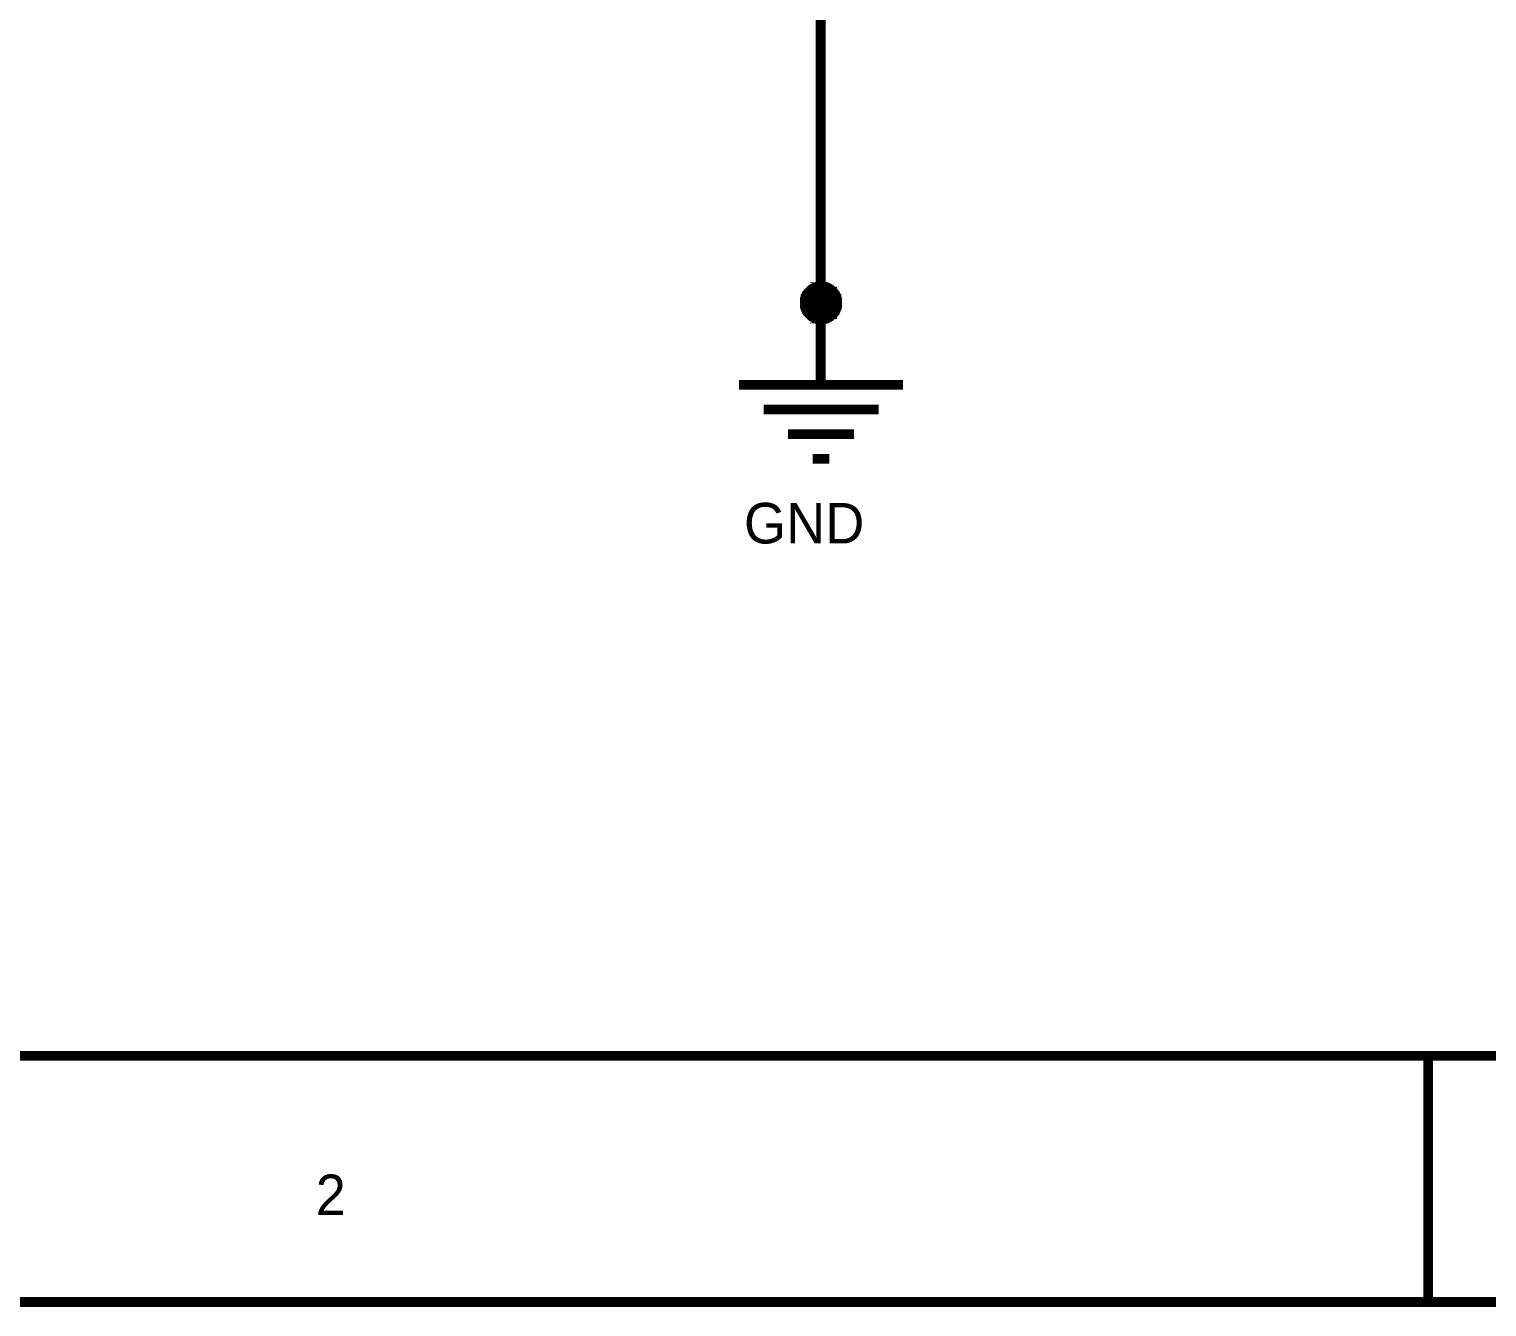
# Model space of a CAD drawing. Header units: millimetres. Extents: x 0 to 800, y 0 to 567.
# Drawn here: x 90.04 to 135.18, y -0.15 to 39.39 of the extents above; entities that cross this region are included whole.
import ezdxf

# ---------------------------------------------------------------- set-up
doc = ezdxf.new("R2010")
doc.units = ezdxf.units.MM
doc.layers.add('Sheet', color=255, linetype='Continuous')

msp = doc.modelspace()

# ---------------------------------------------------------------- linework, layer by layer
at = {"layer": 'Sheet'}
for points, const_width in [([(0, 566.375), (800.1, 566.375), (800.1, 0), (0, 0), (0, 566.375)], 0.3), ([(0, 566.375), (0, 0), (800.1, 0), (800.1, 566.375), (0, 566.375), (0, 566.375)], 0.0991), ([(7.661, 558.76), (792.484, 558.76), (792.484, 7.616), (7.661, 7.616), (7.661, 558.76)], 0.3), ([(7.661, 558.76), (7.661, 7.616), (792.484, 7.616), (792.484, 558.76), (7.661, 558.76), (7.661, 558.76)], 0.0991)]:
    msp.add_lwpolyline(points, close=True, dxfattribs=dict(at, const_width=const_width))
for points, const_width in [([(114.55, 30.933), (114.55, 40.251), (114.55, 40.318), (120.866, 40.318)], 0.3), ([(114.057, 30.933), (114.057, 30.955), (114.057, 30.977), (114.057, 31), (114.057, 31.022), (114.079, 31.045), (114.079, 31.067), (114.079, 31.112), (114.102, 31.134), (114.102, 31.134), (114.124, 31.157), (114.124, 31.179), (114.146, 31.201), (114.146, 31.224), (114.169, 31.246), (114.191, 31.269), (114.191, 31.269), (114.214, 31.291), (114.236, 31.313), (114.258, 31.336), (114.281, 31.336), (114.303, 31.358), (114.326, 31.358), (114.348, 31.381), (114.37, 31.381), (114.37, 31.403), (114.415, 31.403), (114.438, 31.403), (114.46, 31.425), (114.482, 31.425), (114.505, 31.425), (114.527, 31.425), (114.55, 31.425)], 0.3), ([(114.057, 30.933), (114.057, 30.955), (114.057, 30.977), (114.057, 31), (114.057, 31.022), (114.079, 31.045), (114.079, 31.067), (114.079, 31.112), (114.102, 31.134), (114.102, 31.134), (114.124, 31.157), (114.124, 31.179), (114.146, 31.201), (114.146, 31.224), (114.169, 31.246), (114.191, 31.269), (114.191, 31.269), (114.214, 31.291), (114.236, 31.313), (114.258, 31.336), (114.281, 31.336), (114.303, 31.358), (114.326, 31.358), (114.348, 31.381), (114.37, 31.381), (114.37, 31.403), (114.415, 31.403), (114.438, 31.403), (114.46, 31.425), (114.482, 31.425), (114.505, 31.425), (114.527, 31.425), (114.55, 31.425)], 0.3), ([(114.057, 30.933), (114.057, 30.955), (114.057, 30.977), (114.057, 31), (114.057, 31.022), (114.079, 31.045), (114.079, 31.067), (114.079, 31.112), (114.102, 31.134), (114.102, 31.134), (114.124, 31.157), (114.124, 31.179), (114.146, 31.201), (114.146, 31.224), (114.169, 31.246), (114.191, 31.269), (114.191, 31.269), (114.214, 31.291), (114.236, 31.313), (114.258, 31.336), (114.281, 31.336), (114.303, 31.358), (114.326, 31.358), (114.348, 31.381), (114.37, 31.381), (114.37, 31.403), (114.415, 31.403), (114.438, 31.403), (114.46, 31.425), (114.482, 31.425), (114.505, 31.425), (114.527, 31.425), (114.55, 31.425)], 0.3), ([(114.057, 30.933), (114.057, 30.955), (114.057, 30.977), (114.057, 31), (114.057, 31.022), (114.079, 31.045), (114.079, 31.067), (114.079, 31.112), (114.102, 31.134), (114.102, 31.134), (114.124, 31.157), (114.124, 31.179), (114.146, 31.201), (114.146, 31.224), (114.169, 31.246), (114.191, 31.269), (114.191, 31.269), (114.214, 31.291), (114.236, 31.313), (114.258, 31.336), (114.281, 31.336), (114.303, 31.358), (114.326, 31.358), (114.348, 31.381), (114.37, 31.381), (114.37, 31.403), (114.415, 31.403), (114.438, 31.403), (114.46, 31.425), (114.482, 31.425), (114.505, 31.425), (114.527, 31.425), (114.55, 31.425)], 0.3), ([(114.057, 30.933), (114.057, 30.955), (114.057, 30.977), (114.057, 31), (114.057, 31.022), (114.079, 31.045), (114.079, 31.067), (114.079, 31.112), (114.102, 31.134), (114.102, 31.134), (114.124, 31.157), (114.124, 31.179), (114.146, 31.201), (114.146, 31.224), (114.169, 31.246), (114.191, 31.269), (114.191, 31.269), (114.214, 31.291), (114.236, 31.313), (114.258, 31.336), (114.281, 31.336), (114.303, 31.358), (114.326, 31.358), (114.348, 31.381), (114.37, 31.381), (114.37, 31.403), (114.415, 31.403), (114.438, 31.403), (114.46, 31.425), (114.482, 31.425), (114.505, 31.425), (114.527, 31.425), (114.55, 31.425)], 0.3), ([(114.057, 30.933), (114.057, 30.955), (114.057, 30.977), (114.057, 31), (114.057, 31.022), (114.079, 31.045), (114.079, 31.067), (114.079, 31.112), (114.102, 31.134), (114.102, 31.134), (114.124, 31.157), (114.124, 31.179), (114.146, 31.201), (114.146, 31.224), (114.169, 31.246), (114.191, 31.269), (114.191, 31.269), (114.214, 31.291), (114.236, 31.313), (114.258, 31.336), (114.281, 31.336), (114.303, 31.358), (114.326, 31.358), (114.348, 31.381), (114.37, 31.381), (114.37, 31.403), (114.415, 31.403), (114.438, 31.403), (114.46, 31.425), (114.482, 31.425), (114.505, 31.425), (114.527, 31.425), (114.55, 31.425)], 0.3), ([(114.057, 30.933), (114.057, 30.955), (114.057, 30.977), (114.057, 31), (114.057, 31.022), (114.079, 31.045), (114.079, 31.067), (114.079, 31.112), (114.102, 31.134), (114.102, 31.134), (114.124, 31.157), (114.124, 31.179), (114.146, 31.201), (114.146, 31.224), (114.169, 31.246), (114.191, 31.269), (114.191, 31.269), (114.214, 31.291), (114.236, 31.313), (114.258, 31.336), (114.281, 31.336), (114.303, 31.358), (114.326, 31.358), (114.348, 31.381), (114.37, 31.381), (114.37, 31.403), (114.415, 31.403), (114.438, 31.403), (114.46, 31.425), (114.482, 31.425), (114.505, 31.425), (114.527, 31.425), (114.55, 31.425)], 0.0991), ([(114.057, 30.933), (114.057, 30.955), (114.057, 30.977), (114.057, 31), (114.057, 31.022), (114.079, 31.045), (114.079, 31.067), (114.079, 31.112), (114.102, 31.134), (114.102, 31.134), (114.124, 31.157), (114.124, 31.179), (114.146, 31.201), (114.146, 31.224), (114.169, 31.246), (114.191, 31.269), (114.191, 31.269), (114.214, 31.291), (114.236, 31.313), (114.258, 31.336), (114.281, 31.336), (114.303, 31.358), (114.326, 31.358), (114.348, 31.381), (114.37, 31.381), (114.37, 31.403), (114.415, 31.403), (114.438, 31.403), (114.46, 31.425), (114.482, 31.425), (114.505, 31.425), (114.527, 31.425), (114.55, 31.425)], 0.0991), ([(114.057, 30.933), (114.057, 30.955), (114.057, 30.977), (114.057, 31), (114.057, 31.022), (114.079, 31.045), (114.079, 31.067), (114.079, 31.112), (114.102, 31.134), (114.102, 31.134), (114.124, 31.157), (114.124, 31.179), (114.146, 31.201), (114.146, 31.224), (114.169, 31.246), (114.191, 31.269), (114.191, 31.269), (114.214, 31.291), (114.236, 31.313), (114.258, 31.336), (114.281, 31.336), (114.303, 31.358), (114.326, 31.358), (114.348, 31.381), (114.37, 31.381), (114.37, 31.403), (114.415, 31.403), (114.438, 31.403), (114.46, 31.425), (114.482, 31.425), (114.505, 31.425), (114.527, 31.425), (114.55, 31.425)], 0.0991), ([(114.057, 30.933), (114.057, 30.955), (114.057, 30.977), (114.057, 31), (114.057, 31.022), (114.079, 31.045), (114.079, 31.067), (114.079, 31.112), (114.102, 31.134), (114.102, 31.134), (114.124, 31.157), (114.124, 31.179), (114.146, 31.201), (114.146, 31.224), (114.169, 31.246), (114.191, 31.269), (114.191, 31.269), (114.214, 31.291), (114.236, 31.313), (114.258, 31.336), (114.281, 31.336), (114.303, 31.358), (114.326, 31.358), (114.348, 31.381), (114.37, 31.381), (114.37, 31.403), (114.415, 31.403), (114.438, 31.403), (114.46, 31.425), (114.482, 31.425), (114.505, 31.425), (114.527, 31.425), (114.55, 31.425)], 0.0991), ([(114.057, 30.933), (114.057, 30.955), (114.057, 30.977), (114.057, 31), (114.057, 31.022), (114.079, 31.045), (114.079, 31.067), (114.079, 31.112), (114.102, 31.134), (114.102, 31.134), (114.124, 31.157), (114.124, 31.179), (114.146, 31.201), (114.146, 31.224), (114.169, 31.246), (114.191, 31.269), (114.191, 31.269), (114.214, 31.291), (114.236, 31.313), (114.258, 31.336), (114.281, 31.336), (114.303, 31.358), (114.326, 31.358), (114.348, 31.381), (114.37, 31.381), (114.37, 31.403), (114.415, 31.403), (114.438, 31.403), (114.46, 31.425), (114.482, 31.425), (114.505, 31.425), (114.527, 31.425), (114.55, 31.425)], 0.0991), ([(114.057, 30.933), (114.057, 30.955), (114.057, 30.977), (114.057, 31), (114.057, 31.022), (114.079, 31.045), (114.079, 31.067), (114.079, 31.112), (114.102, 31.134), (114.102, 31.134), (114.124, 31.157), (114.124, 31.179), (114.146, 31.201), (114.146, 31.224), (114.169, 31.246), (114.191, 31.269), (114.191, 31.269), (114.214, 31.291), (114.236, 31.313), (114.258, 31.336), (114.281, 31.336), (114.303, 31.358), (114.326, 31.358), (114.348, 31.381), (114.37, 31.381), (114.37, 31.403), (114.415, 31.403), (114.438, 31.403), (114.46, 31.425), (114.482, 31.425), (114.505, 31.425), (114.527, 31.425), (114.55, 31.425)], 0.0991), ([(114.55, 31.425), (114.55, 31.425)], 0.3), ([(114.55, 31.425), (114.572, 31.425), (114.594, 31.425), (114.639, 31.425), (114.662, 31.425), (114.684, 31.403), (114.706, 31.403), (114.729, 31.403), (114.751, 31.381), (114.774, 31.381), (114.796, 31.358), (114.818, 31.358), (114.841, 31.336), (114.863, 31.336), (114.886, 31.313), (114.908, 31.291), (114.908, 31.269), (114.93, 31.269), (114.953, 31.246), (114.975, 31.224), (114.975, 31.201), (114.998, 31.179), (114.998, 31.157), (115.02, 31.134), (115.02, 31.134), (115.042, 31.112), (115.042, 31.067), (115.042, 31.045), (115.065, 31.022), (115.065, 31), (115.065, 30.977), (115.065, 30.955), (115.065, 30.933)], 0.3), ([(114.55, 31.425), (114.55, 31.425)], 0.3), ([(114.55, 31.425), (114.572, 31.425), (114.594, 31.425), (114.639, 31.425), (114.662, 31.425), (114.684, 31.403), (114.706, 31.403), (114.729, 31.403), (114.751, 31.381), (114.774, 31.381), (114.796, 31.358), (114.818, 31.358), (114.841, 31.336), (114.863, 31.336), (114.886, 31.313), (114.908, 31.291), (114.908, 31.269), (114.93, 31.269), (114.953, 31.246), (114.975, 31.224), (114.975, 31.201), (114.998, 31.179), (114.998, 31.157), (115.02, 31.134), (115.02, 31.134), (115.042, 31.112), (115.042, 31.067), (115.042, 31.045), (115.065, 31.022), (115.065, 31), (115.065, 30.977), (115.065, 30.955), (115.065, 30.933)], 0.3), ([(114.55, 31.425), (114.55, 31.425)], 0.3), ([(114.55, 31.425), (114.572, 31.425), (114.594, 31.425), (114.639, 31.425), (114.662, 31.425), (114.684, 31.403), (114.706, 31.403), (114.729, 31.403), (114.751, 31.381), (114.774, 31.381), (114.796, 31.358), (114.818, 31.358), (114.841, 31.336), (114.863, 31.336), (114.886, 31.313), (114.908, 31.291), (114.908, 31.269), (114.93, 31.269), (114.953, 31.246), (114.975, 31.224), (114.975, 31.201), (114.998, 31.179), (114.998, 31.157), (115.02, 31.134), (115.02, 31.134), (115.042, 31.112), (115.042, 31.067), (115.042, 31.045), (115.065, 31.022), (115.065, 31), (115.065, 30.977), (115.065, 30.955), (115.065, 30.933)], 0.3), ([(114.55, 31.425), (114.55, 31.425)], 0.3), ([(114.55, 31.425), (114.572, 31.425), (114.594, 31.425), (114.639, 31.425), (114.662, 31.425), (114.684, 31.403), (114.706, 31.403), (114.729, 31.403), (114.751, 31.381), (114.774, 31.381), (114.796, 31.358), (114.818, 31.358), (114.841, 31.336), (114.863, 31.336), (114.886, 31.313), (114.908, 31.291), (114.908, 31.269), (114.93, 31.269), (114.953, 31.246), (114.975, 31.224), (114.975, 31.201), (114.998, 31.179), (114.998, 31.157), (115.02, 31.134), (115.02, 31.134), (115.042, 31.112), (115.042, 31.067), (115.042, 31.045), (115.065, 31.022), (115.065, 31), (115.065, 30.977), (115.065, 30.955), (115.065, 30.933)], 0.3), ([(114.55, 31.425), (114.55, 31.425)], 0.3), ([(114.55, 31.425), (114.572, 31.425), (114.594, 31.425), (114.639, 31.425), (114.662, 31.425), (114.684, 31.403), (114.706, 31.403), (114.729, 31.403), (114.751, 31.381), (114.774, 31.381), (114.796, 31.358), (114.818, 31.358), (114.841, 31.336), (114.863, 31.336), (114.886, 31.313), (114.908, 31.291), (114.908, 31.269), (114.93, 31.269), (114.953, 31.246), (114.975, 31.224), (114.975, 31.201), (114.998, 31.179), (114.998, 31.157), (115.02, 31.134), (115.02, 31.134), (115.042, 31.112), (115.042, 31.067), (115.042, 31.045), (115.065, 31.022), (115.065, 31), (115.065, 30.977), (115.065, 30.955), (115.065, 30.933)], 0.3), ([(114.55, 31.425), (114.55, 31.425)], 0.3), ([(114.55, 31.425), (114.572, 31.425), (114.594, 31.425), (114.639, 31.425), (114.662, 31.425), (114.684, 31.403), (114.706, 31.403), (114.729, 31.403), (114.751, 31.381), (114.774, 31.381), (114.796, 31.358), (114.818, 31.358), (114.841, 31.336), (114.863, 31.336), (114.886, 31.313), (114.908, 31.291), (114.908, 31.269), (114.93, 31.269), (114.953, 31.246), (114.975, 31.224), (114.975, 31.201), (114.998, 31.179), (114.998, 31.157), (115.02, 31.134), (115.02, 31.134), (115.042, 31.112), (115.042, 31.067), (115.042, 31.045), (115.065, 31.022), (115.065, 31), (115.065, 30.977), (115.065, 30.955), (115.065, 30.933)], 0.3), ([(114.55, 31.425), (114.55, 31.425)], 0.0991), ([(114.55, 31.425), (114.572, 31.425), (114.594, 31.425), (114.639, 31.425), (114.662, 31.425), (114.684, 31.403), (114.706, 31.403), (114.729, 31.403), (114.751, 31.381), (114.774, 31.381), (114.796, 31.358), (114.818, 31.358), (114.841, 31.336), (114.863, 31.336), (114.886, 31.313), (114.908, 31.291), (114.908, 31.269), (114.93, 31.269), (114.953, 31.246), (114.975, 31.224), (114.975, 31.201), (114.998, 31.179), (114.998, 31.157), (115.02, 31.134), (115.02, 31.134), (115.042, 31.112), (115.042, 31.067), (115.042, 31.045), (115.065, 31.022), (115.065, 31), (115.065, 30.977), (115.065, 30.955), (115.065, 30.933)], 0.0991), ([(114.55, 31.425), (114.55, 31.425)], 0.0991), ([(114.55, 31.425), (114.572, 31.425), (114.594, 31.425), (114.639, 31.425), (114.662, 31.425), (114.684, 31.403), (114.706, 31.403), (114.729, 31.403), (114.751, 31.381), (114.774, 31.381), (114.796, 31.358), (114.818, 31.358), (114.841, 31.336), (114.863, 31.336), (114.886, 31.313), (114.908, 31.291), (114.908, 31.269), (114.93, 31.269), (114.953, 31.246), (114.975, 31.224), (114.975, 31.201), (114.998, 31.179), (114.998, 31.157), (115.02, 31.134), (115.02, 31.134), (115.042, 31.112), (115.042, 31.067), (115.042, 31.045), (115.065, 31.022), (115.065, 31), (115.065, 30.977), (115.065, 30.955), (115.065, 30.933)], 0.0991), ([(114.55, 31.425), (114.55, 31.425)], 0.0991), ([(114.55, 31.425), (114.572, 31.425), (114.594, 31.425), (114.639, 31.425), (114.662, 31.425), (114.684, 31.403), (114.706, 31.403), (114.729, 31.403), (114.751, 31.381), (114.774, 31.381), (114.796, 31.358), (114.818, 31.358), (114.841, 31.336), (114.863, 31.336), (114.886, 31.313), (114.908, 31.291), (114.908, 31.269), (114.93, 31.269), (114.953, 31.246), (114.975, 31.224), (114.975, 31.201), (114.998, 31.179), (114.998, 31.157), (115.02, 31.134), (115.02, 31.134), (115.042, 31.112), (115.042, 31.067), (115.042, 31.045), (115.065, 31.022), (115.065, 31), (115.065, 30.977), (115.065, 30.955), (115.065, 30.933)], 0.0991), ([(114.55, 31.425), (114.55, 31.425)], 0.0991), ([(114.55, 31.425), (114.572, 31.425), (114.594, 31.425), (114.639, 31.425), (114.662, 31.425), (114.684, 31.403), (114.706, 31.403), (114.729, 31.403), (114.751, 31.381), (114.774, 31.381), (114.796, 31.358), (114.818, 31.358), (114.841, 31.336), (114.863, 31.336), (114.886, 31.313), (114.908, 31.291), (114.908, 31.269), (114.93, 31.269), (114.953, 31.246), (114.975, 31.224), (114.975, 31.201), (114.998, 31.179), (114.998, 31.157), (115.02, 31.134), (115.02, 31.134), (115.042, 31.112), (115.042, 31.067), (115.042, 31.045), (115.065, 31.022), (115.065, 31), (115.065, 30.977), (115.065, 30.955), (115.065, 30.933)], 0.0991), ([(114.55, 31.425), (114.55, 31.425)], 0.0991), ([(114.55, 31.425), (114.572, 31.425), (114.594, 31.425), (114.639, 31.425), (114.662, 31.425), (114.684, 31.403), (114.706, 31.403), (114.729, 31.403), (114.751, 31.381), (114.774, 31.381), (114.796, 31.358), (114.818, 31.358), (114.841, 31.336), (114.863, 31.336), (114.886, 31.313), (114.908, 31.291), (114.908, 31.269), (114.93, 31.269), (114.953, 31.246), (114.975, 31.224), (114.975, 31.201), (114.998, 31.179), (114.998, 31.157), (115.02, 31.134), (115.02, 31.134), (115.042, 31.112), (115.042, 31.067), (115.042, 31.045), (115.065, 31.022), (115.065, 31), (115.065, 30.977), (115.065, 30.955), (115.065, 30.933)], 0.0991), ([(114.55, 31.425), (114.55, 31.425)], 0.0991), ([(114.55, 31.425), (114.572, 31.425), (114.594, 31.425), (114.639, 31.425), (114.662, 31.425), (114.684, 31.403), (114.706, 31.403), (114.729, 31.403), (114.751, 31.381), (114.774, 31.381), (114.796, 31.358), (114.818, 31.358), (114.841, 31.336), (114.863, 31.336), (114.886, 31.313), (114.908, 31.291), (114.908, 31.269), (114.93, 31.269), (114.953, 31.246), (114.975, 31.224), (114.975, 31.201), (114.998, 31.179), (114.998, 31.157), (115.02, 31.134), (115.02, 31.134), (115.042, 31.112), (115.042, 31.067), (115.042, 31.045), (115.065, 31.022), (115.065, 31), (115.065, 30.977), (115.065, 30.955), (115.065, 30.933)], 0.0991), ([(114.55, 30.418), (114.527, 30.418), (114.505, 30.418), (114.482, 30.418), (114.46, 30.418), (114.438, 30.44), (114.415, 30.44), (114.37, 30.44), (114.37, 30.462), (114.348, 30.462), (114.326, 30.485), (114.303, 30.485), (114.281, 30.507), (114.258, 30.507), (114.236, 30.53), (114.214, 30.552), (114.191, 30.574), (114.191, 30.574), (114.169, 30.597), (114.146, 30.619), (114.146, 30.642), (114.124, 30.664), (114.124, 30.686), (114.102, 30.709), (114.102, 30.731), (114.079, 30.754), (114.079, 30.776), (114.079, 30.798), (114.057, 30.821), (114.057, 30.843), (114.057, 30.888), (114.057, 30.91), (114.057, 30.933)], 0.3), ([(114.057, 30.933), (114.057, 30.933)], 0.3), ([(114.55, 30.418), (114.527, 30.418), (114.505, 30.418), (114.482, 30.418), (114.46, 30.418), (114.438, 30.44), (114.415, 30.44), (114.37, 30.44), (114.37, 30.462), (114.348, 30.462), (114.326, 30.485), (114.303, 30.485), (114.281, 30.507), (114.258, 30.507), (114.236, 30.53), (114.214, 30.552), (114.191, 30.574), (114.191, 30.574), (114.169, 30.597), (114.146, 30.619), (114.146, 30.642), (114.124, 30.664), (114.124, 30.686), (114.102, 30.709), (114.102, 30.731), (114.079, 30.754), (114.079, 30.776), (114.079, 30.798), (114.057, 30.821), (114.057, 30.843), (114.057, 30.888), (114.057, 30.91), (114.057, 30.933)], 0.3), ([(114.057, 30.933), (114.057, 30.933)], 0.3), ([(114.55, 30.418), (114.527, 30.418), (114.505, 30.418), (114.482, 30.418), (114.46, 30.418), (114.438, 30.44), (114.415, 30.44), (114.37, 30.44), (114.37, 30.462), (114.348, 30.462), (114.326, 30.485), (114.303, 30.485), (114.281, 30.507), (114.258, 30.507), (114.236, 30.53), (114.214, 30.552), (114.191, 30.574), (114.191, 30.574), (114.169, 30.597), (114.146, 30.619), (114.146, 30.642), (114.124, 30.664), (114.124, 30.686), (114.102, 30.709), (114.102, 30.731), (114.079, 30.754), (114.079, 30.776), (114.079, 30.798), (114.057, 30.821), (114.057, 30.843), (114.057, 30.888), (114.057, 30.91), (114.057, 30.933)], 0.3), ([(114.057, 30.933), (114.057, 30.933)], 0.3), ([(114.55, 30.418), (114.527, 30.418), (114.505, 30.418), (114.482, 30.418), (114.46, 30.418), (114.438, 30.44), (114.415, 30.44), (114.37, 30.44), (114.37, 30.462), (114.348, 30.462), (114.326, 30.485), (114.303, 30.485), (114.281, 30.507), (114.258, 30.507), (114.236, 30.53), (114.214, 30.552), (114.191, 30.574), (114.191, 30.574), (114.169, 30.597), (114.146, 30.619), (114.146, 30.642), (114.124, 30.664), (114.124, 30.686), (114.102, 30.709), (114.102, 30.731), (114.079, 30.754), (114.079, 30.776), (114.079, 30.798), (114.057, 30.821), (114.057, 30.843), (114.057, 30.888), (114.057, 30.91), (114.057, 30.933)], 0.3), ([(114.057, 30.933), (114.057, 30.933)], 0.3), ([(114.55, 30.418), (114.527, 30.418), (114.505, 30.418), (114.482, 30.418), (114.46, 30.418), (114.438, 30.44), (114.415, 30.44), (114.37, 30.44), (114.37, 30.462), (114.348, 30.462), (114.326, 30.485), (114.303, 30.485), (114.281, 30.507), (114.258, 30.507), (114.236, 30.53), (114.214, 30.552), (114.191, 30.574), (114.191, 30.574), (114.169, 30.597), (114.146, 30.619), (114.146, 30.642), (114.124, 30.664), (114.124, 30.686), (114.102, 30.709), (114.102, 30.731), (114.079, 30.754), (114.079, 30.776), (114.079, 30.798), (114.057, 30.821), (114.057, 30.843), (114.057, 30.888), (114.057, 30.91), (114.057, 30.933)], 0.3), ([(114.057, 30.933), (114.057, 30.933)], 0.3), ([(114.55, 30.418), (114.527, 30.418), (114.505, 30.418), (114.482, 30.418), (114.46, 30.418), (114.438, 30.44), (114.415, 30.44), (114.37, 30.44), (114.37, 30.462), (114.348, 30.462), (114.326, 30.485), (114.303, 30.485), (114.281, 30.507), (114.258, 30.507), (114.236, 30.53), (114.214, 30.552), (114.191, 30.574), (114.191, 30.574), (114.169, 30.597), (114.146, 30.619), (114.146, 30.642), (114.124, 30.664), (114.124, 30.686), (114.102, 30.709), (114.102, 30.731), (114.079, 30.754), (114.079, 30.776), (114.079, 30.798), (114.057, 30.821), (114.057, 30.843), (114.057, 30.888), (114.057, 30.91), (114.057, 30.933)], 0.3), ([(114.057, 30.933), (114.057, 30.933)], 0.3), ([(114.55, 30.418), (114.527, 30.418), (114.505, 30.418), (114.482, 30.418), (114.46, 30.418), (114.438, 30.44), (114.415, 30.44), (114.37, 30.44), (114.37, 30.462), (114.348, 30.462), (114.326, 30.485), (114.303, 30.485), (114.281, 30.507), (114.258, 30.507), (114.236, 30.53), (114.214, 30.552), (114.191, 30.574), (114.191, 30.574), (114.169, 30.597), (114.146, 30.619), (114.146, 30.642), (114.124, 30.664), (114.124, 30.686), (114.102, 30.709), (114.102, 30.731), (114.079, 30.754), (114.079, 30.776), (114.079, 30.798), (114.057, 30.821), (114.057, 30.843), (114.057, 30.888), (114.057, 30.91), (114.057, 30.933)], 0.0991), ([(114.057, 30.933), (114.057, 30.933)], 0.0991), ([(114.55, 30.418), (114.527, 30.418), (114.505, 30.418), (114.482, 30.418), (114.46, 30.418), (114.438, 30.44), (114.415, 30.44), (114.37, 30.44), (114.37, 30.462), (114.348, 30.462), (114.326, 30.485), (114.303, 30.485), (114.281, 30.507), (114.258, 30.507), (114.236, 30.53), (114.214, 30.552), (114.191, 30.574), (114.191, 30.574), (114.169, 30.597), (114.146, 30.619), (114.146, 30.642), (114.124, 30.664), (114.124, 30.686), (114.102, 30.709), (114.102, 30.731), (114.079, 30.754), (114.079, 30.776), (114.079, 30.798), (114.057, 30.821), (114.057, 30.843), (114.057, 30.888), (114.057, 30.91), (114.057, 30.933)], 0.0991), ([(114.057, 30.933), (114.057, 30.933)], 0.0991), ([(114.55, 30.418), (114.527, 30.418), (114.505, 30.418), (114.482, 30.418), (114.46, 30.418), (114.438, 30.44), (114.415, 30.44), (114.37, 30.44), (114.37, 30.462), (114.348, 30.462), (114.326, 30.485), (114.303, 30.485), (114.281, 30.507), (114.258, 30.507), (114.236, 30.53), (114.214, 30.552), (114.191, 30.574), (114.191, 30.574), (114.169, 30.597), (114.146, 30.619), (114.146, 30.642), (114.124, 30.664), (114.124, 30.686), (114.102, 30.709), (114.102, 30.731), (114.079, 30.754), (114.079, 30.776), (114.079, 30.798), (114.057, 30.821), (114.057, 30.843), (114.057, 30.888), (114.057, 30.91), (114.057, 30.933)], 0.0991), ([(114.057, 30.933), (114.057, 30.933)], 0.0991), ([(114.55, 30.418), (114.527, 30.418), (114.505, 30.418), (114.482, 30.418), (114.46, 30.418), (114.438, 30.44), (114.415, 30.44), (114.37, 30.44), (114.37, 30.462), (114.348, 30.462), (114.326, 30.485), (114.303, 30.485), (114.281, 30.507), (114.258, 30.507), (114.236, 30.53), (114.214, 30.552), (114.191, 30.574), (114.191, 30.574), (114.169, 30.597), (114.146, 30.619), (114.146, 30.642), (114.124, 30.664), (114.124, 30.686), (114.102, 30.709), (114.102, 30.731), (114.079, 30.754), (114.079, 30.776), (114.079, 30.798), (114.057, 30.821), (114.057, 30.843), (114.057, 30.888), (114.057, 30.91), (114.057, 30.933)], 0.0991), ([(114.057, 30.933), (114.057, 30.933)], 0.0991), ([(114.55, 30.418), (114.527, 30.418), (114.505, 30.418), (114.482, 30.418), (114.46, 30.418), (114.438, 30.44), (114.415, 30.44), (114.37, 30.44), (114.37, 30.462), (114.348, 30.462), (114.326, 30.485), (114.303, 30.485), (114.281, 30.507), (114.258, 30.507), (114.236, 30.53), (114.214, 30.552), (114.191, 30.574), (114.191, 30.574), (114.169, 30.597), (114.146, 30.619), (114.146, 30.642), (114.124, 30.664), (114.124, 30.686), (114.102, 30.709), (114.102, 30.731), (114.079, 30.754), (114.079, 30.776), (114.079, 30.798), (114.057, 30.821), (114.057, 30.843), (114.057, 30.888), (114.057, 30.91), (114.057, 30.933)], 0.0991), ([(114.057, 30.933), (114.057, 30.933)], 0.0991), ([(114.55, 30.418), (114.527, 30.418), (114.505, 30.418), (114.482, 30.418), (114.46, 30.418), (114.438, 30.44), (114.415, 30.44), (114.37, 30.44), (114.37, 30.462), (114.348, 30.462), (114.326, 30.485), (114.303, 30.485), (114.281, 30.507), (114.258, 30.507), (114.236, 30.53), (114.214, 30.552), (114.191, 30.574), (114.191, 30.574), (114.169, 30.597), (114.146, 30.619), (114.146, 30.642), (114.124, 30.664), (114.124, 30.686), (114.102, 30.709), (114.102, 30.731), (114.079, 30.754), (114.079, 30.776), (114.079, 30.798), (114.057, 30.821), (114.057, 30.843), (114.057, 30.888), (114.057, 30.91), (114.057, 30.933)], 0.0991), ([(114.057, 30.933), (114.057, 30.933)], 0.0991), ([(114.55, 30.933), (114.55, 28.379)], 0.3), ([(115.065, 30.933), (115.065, 30.91), (115.065, 30.888), (115.065, 30.843), (115.065, 30.821), (115.042, 30.798), (115.042, 30.776), (115.042, 30.754), (115.02, 30.731), (115.02, 30.709), (114.998, 30.686), (114.998, 30.664), (114.975, 30.642), (114.975, 30.619), (114.953, 30.597), (114.93, 30.574), (114.908, 30.574), (114.908, 30.552), (114.886, 30.53), (114.863, 30.507), (114.841, 30.507), (114.818, 30.485), (114.796, 30.485), (114.774, 30.462), (114.751, 30.462), (114.729, 30.44), (114.706, 30.44), (114.684, 30.44), (114.662, 30.418), (114.639, 30.418), (114.594, 30.418), (114.572, 30.418), (114.55, 30.418)], 0.3), ([(114.55, 30.933), (114.55, 28.379)], 0.3), ([(115.065, 30.933), (115.065, 30.91), (115.065, 30.888), (115.065, 30.843), (115.065, 30.821), (115.042, 30.798), (115.042, 30.776), (115.042, 30.754), (115.02, 30.731), (115.02, 30.709), (114.998, 30.686), (114.998, 30.664), (114.975, 30.642), (114.975, 30.619), (114.953, 30.597), (114.93, 30.574), (114.908, 30.574), (114.908, 30.552), (114.886, 30.53), (114.863, 30.507), (114.841, 30.507), (114.818, 30.485), (114.796, 30.485), (114.774, 30.462), (114.751, 30.462), (114.729, 30.44), (114.706, 30.44), (114.684, 30.44), (114.662, 30.418), (114.639, 30.418), (114.594, 30.418), (114.572, 30.418), (114.55, 30.418)], 0.3), ([(115.065, 30.933), (115.065, 30.91), (115.065, 30.888), (115.065, 30.843), (115.065, 30.821), (115.042, 30.798), (115.042, 30.776), (115.042, 30.754), (115.02, 30.731), (115.02, 30.709), (114.998, 30.686), (114.998, 30.664), (114.975, 30.642), (114.975, 30.619), (114.953, 30.597), (114.93, 30.574), (114.908, 30.574), (114.908, 30.552), (114.886, 30.53), (114.863, 30.507), (114.841, 30.507), (114.818, 30.485), (114.796, 30.485), (114.774, 30.462), (114.751, 30.462), (114.729, 30.44), (114.706, 30.44), (114.684, 30.44), (114.662, 30.418), (114.639, 30.418), (114.594, 30.418), (114.572, 30.418), (114.55, 30.418)], 0.3), ([(115.065, 30.933), (115.065, 30.91), (115.065, 30.888), (115.065, 30.843), (115.065, 30.821), (115.042, 30.798), (115.042, 30.776), (115.042, 30.754), (115.02, 30.731), (115.02, 30.709), (114.998, 30.686), (114.998, 30.664), (114.975, 30.642), (114.975, 30.619), (114.953, 30.597), (114.93, 30.574), (114.908, 30.574), (114.908, 30.552), (114.886, 30.53), (114.863, 30.507), (114.841, 30.507), (114.818, 30.485), (114.796, 30.485), (114.774, 30.462), (114.751, 30.462), (114.729, 30.44), (114.706, 30.44), (114.684, 30.44), (114.662, 30.418), (114.639, 30.418), (114.594, 30.418), (114.572, 30.418), (114.55, 30.418)], 0.3), ([(115.065, 30.933), (115.065, 30.91), (115.065, 30.888), (115.065, 30.843), (115.065, 30.821), (115.042, 30.798), (115.042, 30.776), (115.042, 30.754), (115.02, 30.731), (115.02, 30.709), (114.998, 30.686), (114.998, 30.664), (114.975, 30.642), (114.975, 30.619), (114.953, 30.597), (114.93, 30.574), (114.908, 30.574), (114.908, 30.552), (114.886, 30.53), (114.863, 30.507), (114.841, 30.507), (114.818, 30.485), (114.796, 30.485), (114.774, 30.462), (114.751, 30.462), (114.729, 30.44), (114.706, 30.44), (114.684, 30.44), (114.662, 30.418), (114.639, 30.418), (114.594, 30.418), (114.572, 30.418), (114.55, 30.418)], 0.3), ([(115.065, 30.933), (115.065, 30.91), (115.065, 30.888), (115.065, 30.843), (115.065, 30.821), (115.042, 30.798), (115.042, 30.776), (115.042, 30.754), (115.02, 30.731), (115.02, 30.709), (114.998, 30.686), (114.998, 30.664), (114.975, 30.642), (114.975, 30.619), (114.953, 30.597), (114.93, 30.574), (114.908, 30.574), (114.908, 30.552), (114.886, 30.53), (114.863, 30.507), (114.841, 30.507), (114.818, 30.485), (114.796, 30.485), (114.774, 30.462), (114.751, 30.462), (114.729, 30.44), (114.706, 30.44), (114.684, 30.44), (114.662, 30.418), (114.639, 30.418), (114.594, 30.418), (114.572, 30.418), (114.55, 30.418)], 0.3), ([(115.065, 30.933), (115.065, 30.91), (115.065, 30.888), (115.065, 30.843), (115.065, 30.821), (115.042, 30.798), (115.042, 30.776), (115.042, 30.754), (115.02, 30.731), (115.02, 30.709), (114.998, 30.686), (114.998, 30.664), (114.975, 30.642), (114.975, 30.619), (114.953, 30.597), (114.93, 30.574), (114.908, 30.574), (114.908, 30.552), (114.886, 30.53), (114.863, 30.507), (114.841, 30.507), (114.818, 30.485), (114.796, 30.485), (114.774, 30.462), (114.751, 30.462), (114.729, 30.44), (114.706, 30.44), (114.684, 30.44), (114.662, 30.418), (114.639, 30.418), (114.594, 30.418), (114.572, 30.418), (114.55, 30.418)], 0.0991), ([(115.065, 30.933), (115.065, 30.91), (115.065, 30.888), (115.065, 30.843), (115.065, 30.821), (115.042, 30.798), (115.042, 30.776), (115.042, 30.754), (115.02, 30.731), (115.02, 30.709), (114.998, 30.686), (114.998, 30.664), (114.975, 30.642), (114.975, 30.619), (114.953, 30.597), (114.93, 30.574), (114.908, 30.574), (114.908, 30.552), (114.886, 30.53), (114.863, 30.507), (114.841, 30.507), (114.818, 30.485), (114.796, 30.485), (114.774, 30.462), (114.751, 30.462), (114.729, 30.44), (114.706, 30.44), (114.684, 30.44), (114.662, 30.418), (114.639, 30.418), (114.594, 30.418), (114.572, 30.418), (114.55, 30.418)], 0.0991), ([(115.065, 30.933), (115.065, 30.91), (115.065, 30.888), (115.065, 30.843), (115.065, 30.821), (115.042, 30.798), (115.042, 30.776), (115.042, 30.754), (115.02, 30.731), (115.02, 30.709), (114.998, 30.686), (114.998, 30.664), (114.975, 30.642), (114.975, 30.619), (114.953, 30.597), (114.93, 30.574), (114.908, 30.574), (114.908, 30.552), (114.886, 30.53), (114.863, 30.507), (114.841, 30.507), (114.818, 30.485), (114.796, 30.485), (114.774, 30.462), (114.751, 30.462), (114.729, 30.44), (114.706, 30.44), (114.684, 30.44), (114.662, 30.418), (114.639, 30.418), (114.594, 30.418), (114.572, 30.418), (114.55, 30.418)], 0.0991), ([(115.065, 30.933), (115.065, 30.91), (115.065, 30.888), (115.065, 30.843), (115.065, 30.821), (115.042, 30.798), (115.042, 30.776), (115.042, 30.754), (115.02, 30.731), (115.02, 30.709), (114.998, 30.686), (114.998, 30.664), (114.975, 30.642), (114.975, 30.619), (114.953, 30.597), (114.93, 30.574), (114.908, 30.574), (114.908, 30.552), (114.886, 30.53), (114.863, 30.507), (114.841, 30.507), (114.818, 30.485), (114.796, 30.485), (114.774, 30.462), (114.751, 30.462), (114.729, 30.44), (114.706, 30.44), (114.684, 30.44), (114.662, 30.418), (114.639, 30.418), (114.594, 30.418), (114.572, 30.418), (114.55, 30.418)], 0.0991), ([(115.065, 30.933), (115.065, 30.91), (115.065, 30.888), (115.065, 30.843), (115.065, 30.821), (115.042, 30.798), (115.042, 30.776), (115.042, 30.754), (115.02, 30.731), (115.02, 30.709), (114.998, 30.686), (114.998, 30.664), (114.975, 30.642), (114.975, 30.619), (114.953, 30.597), (114.93, 30.574), (114.908, 30.574), (114.908, 30.552), (114.886, 30.53), (114.863, 30.507), (114.841, 30.507), (114.818, 30.485), (114.796, 30.485), (114.774, 30.462), (114.751, 30.462), (114.729, 30.44), (114.706, 30.44), (114.684, 30.44), (114.662, 30.418), (114.639, 30.418), (114.594, 30.418), (114.572, 30.418), (114.55, 30.418)], 0.0991), ([(115.065, 30.933), (115.065, 30.91), (115.065, 30.888), (115.065, 30.843), (115.065, 30.821), (115.042, 30.798), (115.042, 30.776), (115.042, 30.754), (115.02, 30.731), (115.02, 30.709), (114.998, 30.686), (114.998, 30.664), (114.975, 30.642), (114.975, 30.619), (114.953, 30.597), (114.93, 30.574), (114.908, 30.574), (114.908, 30.552), (114.886, 30.53), (114.863, 30.507), (114.841, 30.507), (114.818, 30.485), (114.796, 30.485), (114.774, 30.462), (114.751, 30.462), (114.729, 30.44), (114.706, 30.44), (114.684, 30.44), (114.662, 30.418), (114.639, 30.418), (114.594, 30.418), (114.572, 30.418), (114.55, 30.418)], 0.0991), ([(115.065, 30.933), (115.065, 30.933), (115.065, 30.933), (115.065, 30.933), (115.065, 30.933), (115.065, 30.933), (115.065, 30.933), (115.065, 30.933), (115.065, 30.933), (115.065, 30.933), (115.065, 30.933), (115.065, 30.933), (115.065, 30.933), (115.065, 30.933), (115.065, 30.933), (115.065, 30.933), (115.065, 30.933), (115.065, 30.933), (115.065, 30.933), (115.065, 30.933), (115.065, 30.933), (115.065, 30.933), (115.065, 30.933), (115.065, 30.933), (115.065, 30.933), (115.065, 30.933), (115.065, 30.933), (115.065, 30.933), (115.065, 30.933), (115.065, 30.933), (115.065, 30.933), (115.065, 30.933), (115.065, 30.933)], 0.3), ([(115.065, 30.933), (115.065, 30.933)], 0.3), ([(115.065, 30.933), (115.065, 30.933), (115.065, 30.933), (115.065, 30.933), (115.065, 30.933), (115.065, 30.933), (115.065, 30.933), (115.065, 30.933), (115.065, 30.933), (115.065, 30.933), (115.065, 30.933), (115.065, 30.933), (115.065, 30.933), (115.065, 30.933), (115.065, 30.933), (115.065, 30.933), (115.065, 30.933), (115.065, 30.933), (115.065, 30.933), (115.065, 30.933), (115.065, 30.933), (115.065, 30.933), (115.065, 30.933), (115.065, 30.933), (115.065, 30.933), (115.065, 30.933), (115.065, 30.933), (115.065, 30.933), (115.065, 30.933), (115.065, 30.933), (115.065, 30.933), (115.065, 30.933), (115.065, 30.933)], 0.3), ([(115.065, 30.933), (115.065, 30.933)], 0.3), ([(115.065, 30.933), (115.065, 30.933), (115.065, 30.933), (115.065, 30.933), (115.065, 30.933), (115.065, 30.933), (115.065, 30.933), (115.065, 30.933), (115.065, 30.933), (115.065, 30.933), (115.065, 30.933), (115.065, 30.933), (115.065, 30.933), (115.065, 30.933), (115.065, 30.933), (115.065, 30.933), (115.065, 30.933), (115.065, 30.933), (115.065, 30.933), (115.065, 30.933), (115.065, 30.933), (115.065, 30.933), (115.065, 30.933), (115.065, 30.933), (115.065, 30.933), (115.065, 30.933), (115.065, 30.933), (115.065, 30.933), (115.065, 30.933), (115.065, 30.933), (115.065, 30.933), (115.065, 30.933), (115.065, 30.933)], 0.3), ([(115.065, 30.933), (115.065, 30.933)], 0.3), ([(115.065, 30.933), (115.065, 30.933), (115.065, 30.933), (115.065, 30.933), (115.065, 30.933), (115.065, 30.933), (115.065, 30.933), (115.065, 30.933), (115.065, 30.933), (115.065, 30.933), (115.065, 30.933), (115.065, 30.933), (115.065, 30.933), (115.065, 30.933), (115.065, 30.933), (115.065, 30.933), (115.065, 30.933), (115.065, 30.933), (115.065, 30.933), (115.065, 30.933), (115.065, 30.933), (115.065, 30.933), (115.065, 30.933), (115.065, 30.933), (115.065, 30.933), (115.065, 30.933), (115.065, 30.933), (115.065, 30.933), (115.065, 30.933), (115.065, 30.933), (115.065, 30.933), (115.065, 30.933), (115.065, 30.933)], 0.3), ([(115.065, 30.933), (115.065, 30.933)], 0.3), ([(115.065, 30.933), (115.065, 30.933), (115.065, 30.933), (115.065, 30.933), (115.065, 30.933), (115.065, 30.933), (115.065, 30.933), (115.065, 30.933), (115.065, 30.933), (115.065, 30.933), (115.065, 30.933), (115.065, 30.933), (115.065, 30.933), (115.065, 30.933), (115.065, 30.933), (115.065, 30.933), (115.065, 30.933), (115.065, 30.933), (115.065, 30.933), (115.065, 30.933), (115.065, 30.933), (115.065, 30.933), (115.065, 30.933), (115.065, 30.933), (115.065, 30.933), (115.065, 30.933), (115.065, 30.933), (115.065, 30.933), (115.065, 30.933), (115.065, 30.933), (115.065, 30.933), (115.065, 30.933), (115.065, 30.933)], 0.3), ([(115.065, 30.933), (115.065, 30.933)], 0.3), ([(115.065, 30.933), (115.065, 30.933), (115.065, 30.933), (115.065, 30.933), (115.065, 30.933), (115.065, 30.933), (115.065, 30.933), (115.065, 30.933), (115.065, 30.933), (115.065, 30.933), (115.065, 30.933), (115.065, 30.933), (115.065, 30.933), (115.065, 30.933), (115.065, 30.933), (115.065, 30.933), (115.065, 30.933), (115.065, 30.933), (115.065, 30.933), (115.065, 30.933), (115.065, 30.933), (115.065, 30.933), (115.065, 30.933), (115.065, 30.933), (115.065, 30.933), (115.065, 30.933), (115.065, 30.933), (115.065, 30.933), (115.065, 30.933), (115.065, 30.933), (115.065, 30.933), (115.065, 30.933), (115.065, 30.933)], 0.3), ([(115.065, 30.933), (115.065, 30.933)], 0.3), ([(115.065, 30.933), (115.065, 30.933), (115.065, 30.933), (115.065, 30.933), (115.065, 30.933), (115.065, 30.933), (115.065, 30.933), (115.065, 30.933), (115.065, 30.933), (115.065, 30.933), (115.065, 30.933), (115.065, 30.933), (115.065, 30.933), (115.065, 30.933), (115.065, 30.933), (115.065, 30.933), (115.065, 30.933), (115.065, 30.933), (115.065, 30.933), (115.065, 30.933), (115.065, 30.933), (115.065, 30.933), (115.065, 30.933), (115.065, 30.933), (115.065, 30.933), (115.065, 30.933), (115.065, 30.933), (115.065, 30.933), (115.065, 30.933), (115.065, 30.933), (115.065, 30.933), (115.065, 30.933), (115.065, 30.933)], 0.0991), ([(115.065, 30.933), (115.065, 30.933)], 0.0991), ([(115.065, 30.933), (115.065, 30.933), (115.065, 30.933), (115.065, 30.933), (115.065, 30.933), (115.065, 30.933), (115.065, 30.933), (115.065, 30.933), (115.065, 30.933), (115.065, 30.933), (115.065, 30.933), (115.065, 30.933), (115.065, 30.933), (115.065, 30.933), (115.065, 30.933), (115.065, 30.933), (115.065, 30.933), (115.065, 30.933), (115.065, 30.933), (115.065, 30.933), (115.065, 30.933), (115.065, 30.933), (115.065, 30.933), (115.065, 30.933), (115.065, 30.933), (115.065, 30.933), (115.065, 30.933), (115.065, 30.933), (115.065, 30.933), (115.065, 30.933), (115.065, 30.933), (115.065, 30.933), (115.065, 30.933)], 0.0991), ([(115.065, 30.933), (115.065, 30.933)], 0.0991), ([(115.065, 30.933), (115.065, 30.933), (115.065, 30.933), (115.065, 30.933), (115.065, 30.933), (115.065, 30.933), (115.065, 30.933), (115.065, 30.933), (115.065, 30.933), (115.065, 30.933), (115.065, 30.933), (115.065, 30.933), (115.065, 30.933), (115.065, 30.933), (115.065, 30.933), (115.065, 30.933), (115.065, 30.933), (115.065, 30.933), (115.065, 30.933), (115.065, 30.933), (115.065, 30.933), (115.065, 30.933), (115.065, 30.933), (115.065, 30.933), (115.065, 30.933), (115.065, 30.933), (115.065, 30.933), (115.065, 30.933), (115.065, 30.933), (115.065, 30.933), (115.065, 30.933), (115.065, 30.933), (115.065, 30.933)], 0.0991), ([(115.065, 30.933), (115.065, 30.933)], 0.0991), ([(115.065, 30.933), (115.065, 30.933), (115.065, 30.933), (115.065, 30.933), (115.065, 30.933), (115.065, 30.933), (115.065, 30.933), (115.065, 30.933), (115.065, 30.933), (115.065, 30.933), (115.065, 30.933), (115.065, 30.933), (115.065, 30.933), (115.065, 30.933), (115.065, 30.933), (115.065, 30.933), (115.065, 30.933), (115.065, 30.933), (115.065, 30.933), (115.065, 30.933), (115.065, 30.933), (115.065, 30.933), (115.065, 30.933), (115.065, 30.933), (115.065, 30.933), (115.065, 30.933), (115.065, 30.933), (115.065, 30.933), (115.065, 30.933), (115.065, 30.933), (115.065, 30.933), (115.065, 30.933), (115.065, 30.933)], 0.0991), ([(115.065, 30.933), (115.065, 30.933)], 0.0991), ([(115.065, 30.933), (115.065, 30.933), (115.065, 30.933), (115.065, 30.933), (115.065, 30.933), (115.065, 30.933), (115.065, 30.933), (115.065, 30.933), (115.065, 30.933), (115.065, 30.933), (115.065, 30.933), (115.065, 30.933), (115.065, 30.933), (115.065, 30.933), (115.065, 30.933), (115.065, 30.933), (115.065, 30.933), (115.065, 30.933), (115.065, 30.933), (115.065, 30.933), (115.065, 30.933), (115.065, 30.933), (115.065, 30.933), (115.065, 30.933), (115.065, 30.933), (115.065, 30.933), (115.065, 30.933), (115.065, 30.933), (115.065, 30.933), (115.065, 30.933), (115.065, 30.933), (115.065, 30.933), (115.065, 30.933)], 0.0991), ([(115.065, 30.933), (115.065, 30.933)], 0.0991), ([(115.065, 30.933), (115.065, 30.933), (115.065, 30.933), (115.065, 30.933), (115.065, 30.933), (115.065, 30.933), (115.065, 30.933), (115.065, 30.933), (115.065, 30.933), (115.065, 30.933), (115.065, 30.933), (115.065, 30.933), (115.065, 30.933), (115.065, 30.933), (115.065, 30.933), (115.065, 30.933), (115.065, 30.933), (115.065, 30.933), (115.065, 30.933), (115.065, 30.933), (115.065, 30.933), (115.065, 30.933), (115.065, 30.933), (115.065, 30.933), (115.065, 30.933), (115.065, 30.933), (115.065, 30.933), (115.065, 30.933), (115.065, 30.933), (115.065, 30.933), (115.065, 30.933), (115.065, 30.933), (115.065, 30.933)], 0.0991), ([(115.065, 30.933), (115.065, 30.933)], 0.0991), ([(112.018, 28.379), (117.103, 28.379)], 0.3), ([(112.018, 28.379), (117.103, 28.379)], 0.3), ([(112.78, 27.618), (116.342, 27.618)], 0.3), ([(112.78, 27.618), (116.342, 27.618)], 0.3), ([(113.542, 26.856), (115.58, 26.856)], 0.3), ([(113.542, 26.856), (115.58, 26.856)], 0.3), ([(114.303, 26.095), (114.818, 26.095)], 0.3), ([(114.303, 26.095), (114.818, 26.095)], 0.3), ([(133.365, 0), (133.365, 7.616)], 0.3)]:
    msp.add_lwpolyline(points, dxfattribs=dict(at, const_width=const_width))
at = {"layer": 'Sheet', "const_width": 0.508}
msp.add_lwpolyline([(114.29, 30.928, 1), (114.798, 30.928, 1)], format="xyb", close=True, dxfattribs=at)

# ---------------------------------------------------------------- texts
at = {"layer": 'Sheet'}
for s, height, p in [('GND', 1.2543, (112.175, 23.474)), ('GND', 1.2543, (112.175, 23.474)), ('2', 1.254, (98.915, 2.688))]:
    msp.add_text(s, height=height, dxfattribs=at).set_placement(p)

doc.saveas('drawing.dxf')
